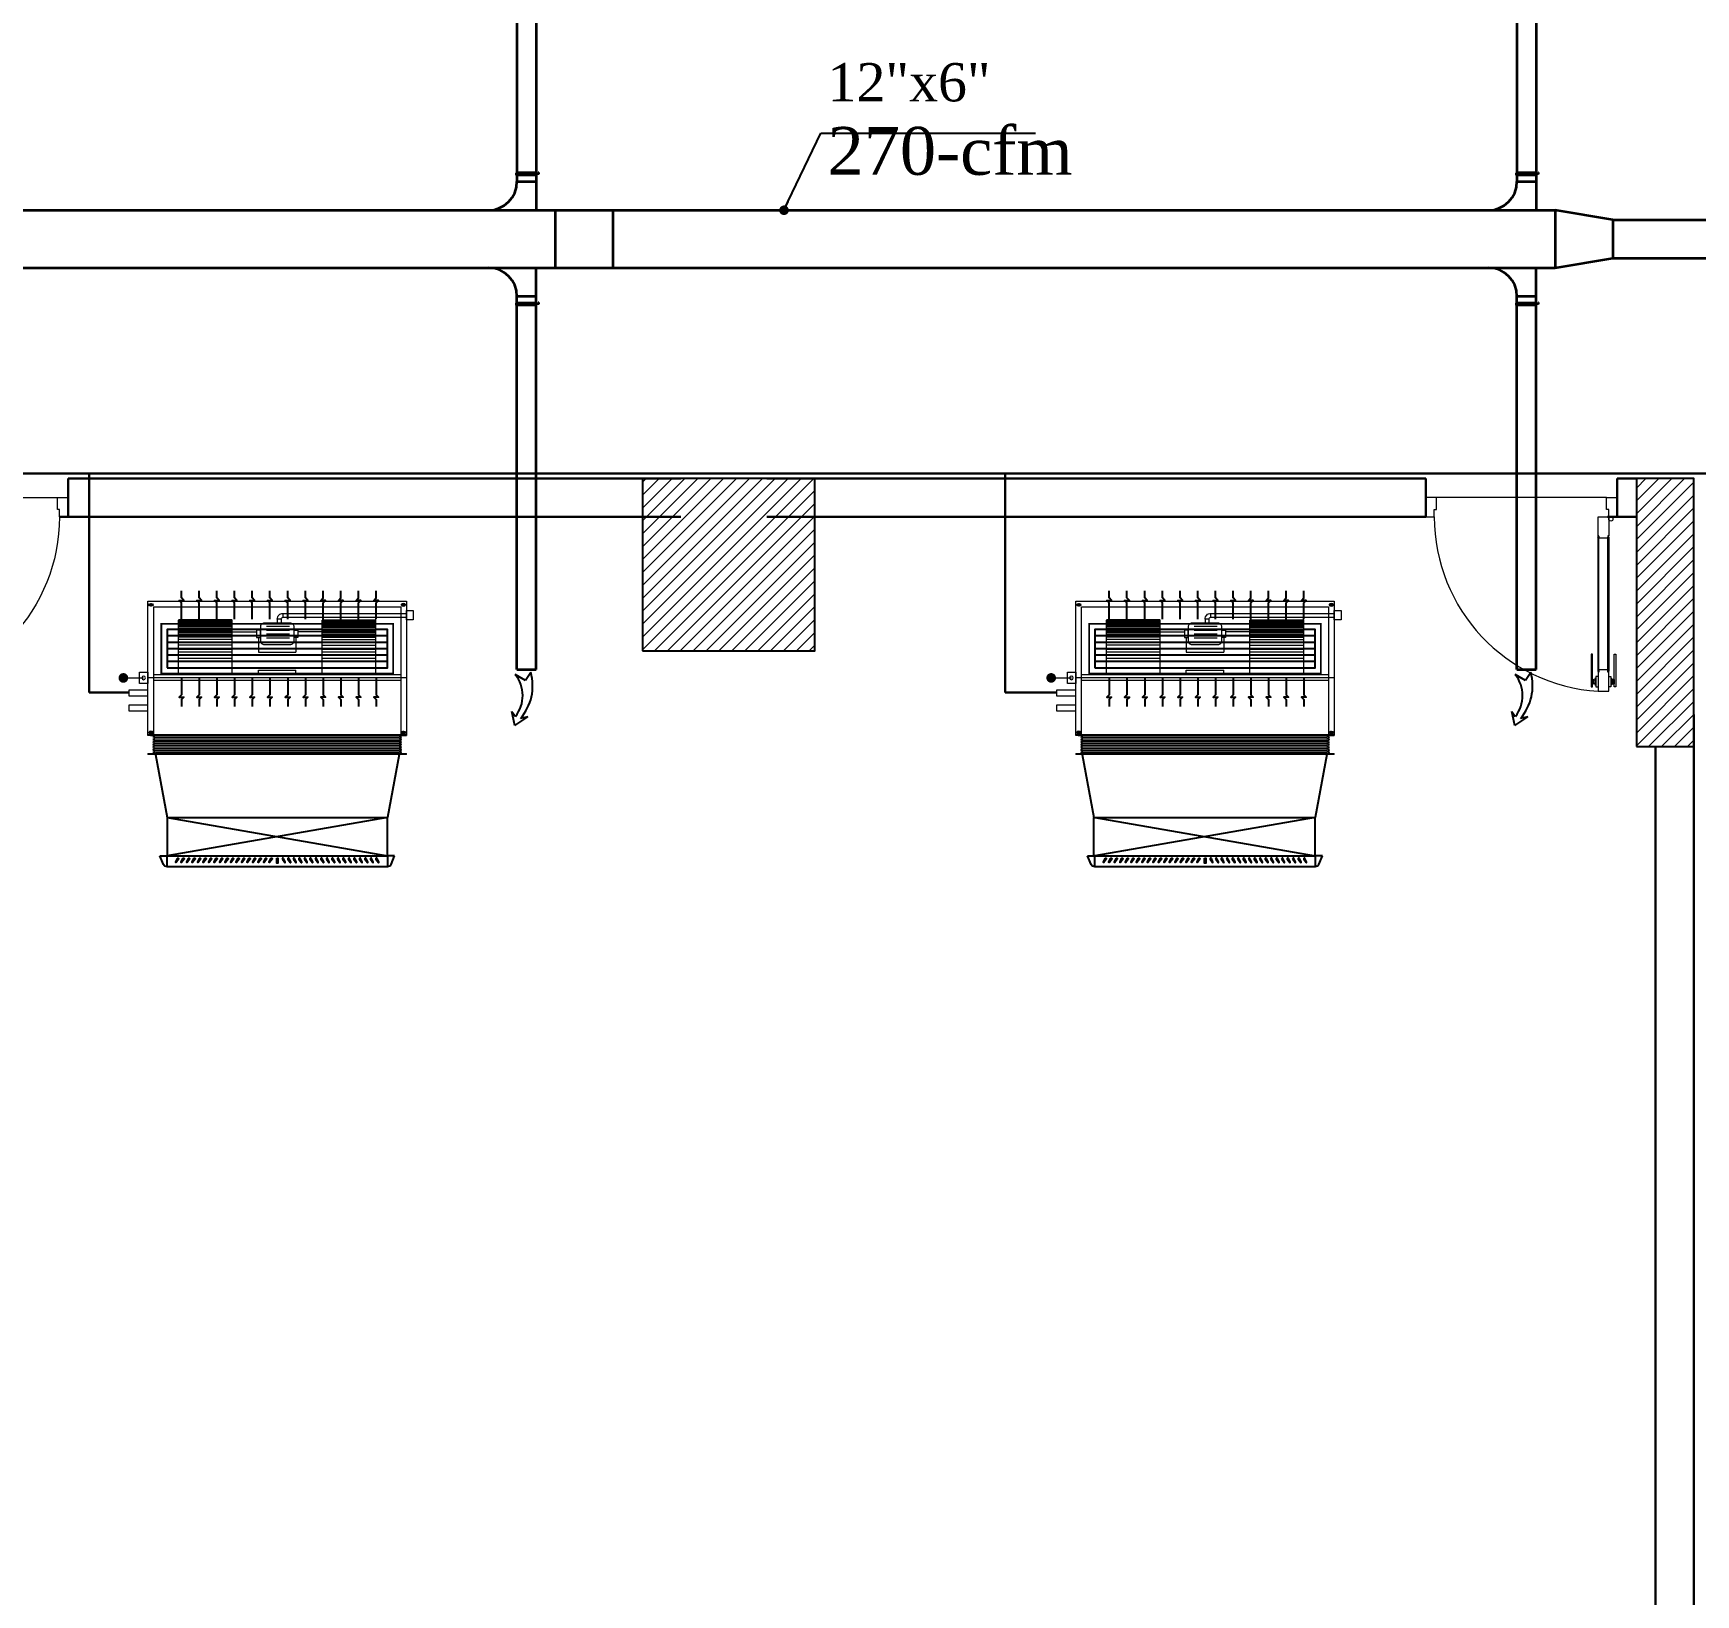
# Model space of a CAD drawing. Extents: x 847 to 949, y 444 to 823.
# Drawn here: x 889.37 to 898.05, y 603.91 to 612.06 of the extents above; entities that cross this region are included whole.
import ezdxf

# ---------------------------------------------------------------- set-up
doc = ezdxf.new("R2010")
doc.units = 0
doc.header["$MEASUREMENT"] = 0
doc.linetypes.add('DASHDOT', pattern=[25.4, 12.7, -6.35, 0, -6.35])
doc.layers.get('0').update_dxf_attribs({"linetype": 'CONTINUOUS', "lineweight": 30})
for name, color, linetype in [('01_AC-EQUIP', 206, 'CONTINUOUS'), ('03_AC-S.DUCT', 5, 'CONTINUOUS'), ('06_AC-FA.DUCT', 4, 'CONTINUOUS'), ('A.C.VOLUM DAMPER', 2, 'CONTINUOUS'), ('AC-GRILLES', 2, 'CONTINUOUS'), ('M-DIFUSER', 195, 'CONTINUOUS'), ('M-DUCT-SA', 5, 'CONTINUOUS'), ('M-EQBMNT', 21, 'CONTINUOUS')]:
    doc.layers.add(name, color=color, linetype=linetype)
for name, color, linetype, lineweight in [('04-AC_F.A.DUCT', 4, 'CONTINUOUS', 35), ('AC-TEXT', 15, 'CONTINUOUS', 30), ('AC.REF(S). PIPING', 3, 'CONTINUOUS', 30), ('Column', 6, 'CONTINUOUS', 25), ('DOOR', 30, 'CONTINUOUS', 9), ('exhaust grill', 220, 'CONTINUOUS', 18), ('hatch', 252, 'CONTINUOUS', 9), ('Wall', 5, 'CONTINUOUS', 30)]:
    doc.layers.add(name, color=color, linetype=linetype, lineweight=lineweight)
doc.styles.add('AC', font='romans.shx', dxfattribs={"height": 0.2})
doc.dimstyles.get("Standard").update_dxf_attribs({"dimtxt": 0.12, "dimasz": 0.05, "dimexe": 0.18, "dimexo": 0.0625, "dimgap": 0.09, "dimtad": 0, "dimtih": 1, "dimtoh": 1, "dimzin": 0, "dimdsep": 46, "dimtxsty": 'Standard', "dimblk": 'DOT', "dimcen": 0.09, "dimadec": 0, "dimazin": 0, "dimtfac": 1, "dimtofl": 0, "dimtmove": 0, "dimatfit": 3, "dimldrblk": 'DOT', "dimfxl": 1, "dimtolj": 1, "dimtzin": 0, "dimarcsym": 0})

# ---------------------------------------------------------------- blocks, each defined once
blk = doc.blocks.new('d3')
at = {"layer": 'DOOR', "color": 252}
for p, q in [((45.6622, -61.5054), (45.6622, -60.8055)), ((45.6672, -60.8055), (45.6672, -61.5054)), ((45.7138, -60.8055), (45.7138, -61.5054)), ((45.7188, -61.5054), (45.7188, -60.8055))]:
    blk.add_line(p, q, dxfattribs=at)
at = {"layer": 'DOOR', "color": 251}
blk.add_line((45.6738, -61.711), (46.5627, -61.711), dxfattribs=at)
at = {"layer": 'DOOR', "color": 1}
for points in [[(45.6343, -60.8945), (45.6263, -60.8945), (45.6263, -60.7222), (45.6343, -60.7222)], [(45.6461, -60.74), (45.6396, -60.74), (45.6396, -60.7602), (45.6461, -60.7602)], [(45.7349, -60.74), (45.7414, -60.74), (45.7414, -60.7602), (45.7349, -60.7602)], [(45.7466, -60.8945), (45.7547, -60.8945), (45.7547, -60.7222), (45.7466, -60.7222)]]:
    blk.add_lwpolyline(points, close=True, dxfattribs=at)
for points in [[(45.6343, -60.7403, -1), (45.6396, -60.7403), (45.6396, -60.7403), (45.6396, -60.7599), (45.6396, -60.7599, -1), (45.6343, -60.7599), (45.6343, -60.7599)], [(45.7466, -60.7403, 1), (45.7414, -60.7403), (45.7414, -60.7403), (45.7414, -60.7599), (45.7414, -60.7599, 1), (45.7466, -60.7599), (45.7466, -60.7599)]]:
    blk.add_lwpolyline(points, format="xyb", close=True, dxfattribs=at)
for points in [[(45.6516, -60.7674), (45.6461, -60.7674), (45.6461, -60.7329), (45.6516, -60.7329)], [(45.6627, -60.7778), (45.6516, -60.7778), (45.6516, -60.7222), (45.6627, -60.7222)], [(45.7294, -60.7674), (45.7349, -60.7674), (45.7349, -60.7329), (45.7294, -60.7329)]]:
    blk.add_lwpolyline(points, dxfattribs=at)
at = {"layer": 'DOOR', "color": 5}
for points in [[(45.6672, -60.8), (45.6672, -60.8111), (45.7138, -60.8111), (45.7138, -60.8), (45.7183, -60.8), (45.7183, -60.7), (45.7183, -60.7), (45.6627, -60.7), (45.6627, -60.8)], [(45.6672, -61.511), (45.6672, -61.4999), (45.7138, -61.4999), (45.7138, -61.511), (45.7183, -61.511), (45.7183, -61.611), (45.7183, -61.611), (45.6627, -61.611), (45.6627, -61.511)], [(45.6183, -61.711), (45.6183, -61.611), (45.6627, -61.611), (45.6627, -61.6489), (45.6738, -61.6489), (45.6738, -61.711)], [(46.6183, -61.711), (46.6183, -61.611), (46.5737, -61.611), (46.5737, -61.6489), (46.5626, -61.6489), (46.5627, -61.711)]]:
    blk.add_lwpolyline(points, close=True, dxfattribs=at)
blk.add_lwpolyline([(45.7183, -60.7778), (45.7294, -60.7778), (45.7294, -60.7222), (45.7183, -60.7222)], dxfattribs=at)
for points in [[(45.6672, -60.8105), (45.6672, -60.8105, -1), (45.6672, -60.8006)], [(45.7138, -60.8105), (45.7138, -60.8105, 1), (45.7138, -60.8006)], [(45.6672, -61.5005), (45.6672, -61.5005, 1), (45.6672, -61.5104)], [(45.7138, -61.5005), (45.7138, -61.5005, -1), (45.7138, -61.5104)]]:
    blk.add_lwpolyline(points, format="xyb", close=True, dxfattribs=at)
blk.add_circle((45.6516, -61.5999), 0.0111, dxfattribs=at)
at = {"layer": 'DOOR', "color": 252}
blk.add_arc((45.6609, -61.611), 0.9128, 360, 86.39768, dxfattribs=at)
blk = doc.blocks.new('*U46')
at = {"layer": 'M-DIFUSER', "extrusion": (0, 1e-16, -1)}
for p, q in [((-517.1, -40.5), (-533.1, 0)), ((517.1, -40.5), (533.1, 0))]:
    blk.add_line(p, q, dxfattribs=at)
at = {"layer": 'M-DIFUSER'}
for points in [[(-533.1, 0), (-500, 0), (-500, 0)], [(533.1, 0), (500, 0), (500, 0)]]:
    blk.add_lwpolyline(points, dxfattribs=at)
blk.add_lwpolyline([(500, 0), (-500, 0), (-500, -50), (500, -50)], close=True, dxfattribs=at)
at = {"layer": 'M-DIFUSER', "color": 21}
for points in [[(-453.6, -12.4, -1.057685), (-448.3, -15.1), (-459.4, -30.3, -0.89828), (-461.1, -29.3)], [(-428.6, -12.4, -1.057685), (-423.3, -15.1), (-434.4, -30.3, -0.89828), (-436.1, -29.3)], [(-403.6, -12.4, -1.057685), (-398.3, -15.1), (-409.4, -30.3, -0.89828), (-411.1, -29.3)], [(-378.6, -12.4, -1.057685), (-373.3, -15.1), (-384.4, -30.3, -0.89828), (-386.1, -29.3)], [(-353.6, -12.4, -1.057685), (-348.3, -15.1), (-359.4, -30.3, -0.89828), (-361.1, -29.3)], [(-328.6, -12.4, -1.057685), (-323.3, -15.1), (-334.4, -30.3, -0.89828), (-336.1, -29.3)], [(-303.6, -12.4, -1.057685), (-298.3, -15.1), (-309.4, -30.3, -0.89828), (-311.1, -29.3)], [(-278.6, -12.4, -1.057685), (-273.3, -15.1), (-284.4, -30.3, -0.89828), (-286.1, -29.3)], [(-253.6, -12.4, -1.057685), (-248.3, -15.1), (-259.4, -30.3, -0.89828), (-261.1, -29.3)], [(-228.6, -12.4, -1.057685), (-223.3, -15.1), (-234.4, -30.3, -0.89828), (-236.1, -29.3)], [(-203.6, -12.4, -1.057685), (-198.3, -15.1), (-209.4, -30.3, -0.89828), (-211.1, -29.3)], [(-178.6, -12.4, -1.057685), (-173.3, -15.1), (-184.4, -30.3, -0.89828), (-186.1, -29.3)], [(-153.6, -12.4, -1.057685), (-148.3, -15.1), (-159.4, -30.3, -0.89828), (-161.1, -29.3)], [(-128.6, -12.4, -1.057685), (-123.3, -15.1), (-134.4, -30.3, -0.89828), (-136.1, -29.3)], [(-103.6, -12.4, -1.057685), (-98.3, -15.1), (-109.4, -30.3, -0.89828), (-111.1, -29.3)], [(-78.6, -12.4, -1.057685), (-73.3, -15.1), (-84.4, -30.3, -0.89828), (-86.1, -29.3)], [(-53.6, -12.4, -1.057685), (-48.3, -15.1), (-59.4, -30.3, -0.89828), (-61.1, -29.3)], [(-28.6, -12.4, -1.057685), (-23.3, -15.1), (-34.4, -30.3, -0.89828), (-36.1, -29.3)], [(28.6, -12.4, 1.057685), (23.3, -15.1), (34.4, -30.3, 0.89828), (36.1, -29.3)], [(53.6, -12.4, 1.057685), (48.3, -15.1), (59.4, -30.3, 0.89828), (61.1, -29.3)], [(78.6, -12.4, 1.057685), (73.3, -15.1), (84.4, -30.3, 0.89828), (86.1, -29.3)], [(103.6, -12.4, 1.057685), (98.3, -15.1), (109.4, -30.3, 0.89828), (111.1, -29.3)], [(128.6, -12.4, 1.057685), (123.3, -15.1), (134.4, -30.3, 0.89828), (136.1, -29.3)], [(153.6, -12.4, 1.057685), (148.3, -15.1), (159.4, -30.3, 0.89828), (161.1, -29.3)], [(178.6, -12.4, 1.057685), (173.3, -15.1), (184.4, -30.3, 0.89828), (186.1, -29.3)], [(203.6, -12.4, 1.057685), (198.3, -15.1), (209.4, -30.3, 0.89828), (211.1, -29.3)], [(228.6, -12.4, 1.057685), (223.3, -15.1), (234.4, -30.3, 0.89828), (236.1, -29.3)], [(253.6, -12.4, 1.057685), (248.3, -15.1), (259.4, -30.3, 0.89828), (261.1, -29.3)], [(278.6, -12.4, 1.057685), (273.3, -15.1), (284.4, -30.3, 0.89828), (286.1, -29.3)], [(303.6, -12.4, 1.057685), (298.3, -15.1), (309.4, -30.3, 0.89828), (311.1, -29.3)], [(328.6, -12.4, 1.057685), (323.3, -15.1), (334.4, -30.3, 0.89828), (336.1, -29.3)], [(353.6, -12.4, 1.057685), (348.3, -15.1), (359.4, -30.3, 0.89828), (361.1, -29.3)], [(378.6, -12.4, 1.057685), (373.3, -15.1), (384.4, -30.3, 0.89828), (386.1, -29.3)], [(403.6, -12.4, 1.057685), (398.3, -15.1), (409.4, -30.3, 0.89828), (411.1, -29.3)], [(428.6, -12.4, 1.057685), (423.3, -15.1), (434.4, -30.3, 0.89828), (436.1, -29.3)], [(453.6, -12.4, 1.057685), (448.3, -15.1), (459.4, -30.3, 0.89828), (461.1, -29.3)]]:
    blk.add_lwpolyline(points, format="xyb", close=True, dxfattribs=at)
blk.add_lwpolyline([(2, -11), (-3, -11), (-3, -33.7), (2, -33.7)], close=True, dxfattribs=at)
at = {"layer": 'M-DIFUSER'}
for centre, start_param, end_param in [((-500, -29.9), 2.91321, 3.926991), ((500, -29.9), 3.926991, 4.940771)]:
    blk.add_ellipse(centre, major_axis=(14.2, 14.2), ratio=1, start_param=start_param, end_param=end_param, dxfattribs=at)
at = {"layer": 'M-DUCT-SA'}
for points in [[(-244.3, -117.1, 0, 0, 0), (-345, -217.9, 30, 0, 0), (-398, -270.9, 0, 0, 0)], [(-0.5, -113.7, 0, 0, 0), (-0.5, -257, 30, 0, 0), (-0.5, -332, 0, 0, 0)], [(243.2, -117.1, 0, 0, 0), (344, -217.9, 30, 0, 0), (397, -270.9, 0, 0, 0)]]:
    blk.add_lwpolyline(points, format="xyseb", dxfattribs=at)
blk = doc.blocks.new('ARR03B')
at = {"color": 21}
blk.add_lwpolyline([(0, 0), (-2, 0), (-3.5, 0), (-4, 0.5), (-4, -0.5), (-4.5, 0), (-6, 0)], dxfattribs=at)
blk = doc.blocks.new('A$C57D47514')
at = {"layer": '03_AC-S.DUCT', "color": 183, "linetype": 'Continuous'}
for p, q in [((1.1846, 0.3686), (0.0346, 0.3686)), ((1.1846, 0.3353), (0.0346, 0.3353)), ((1.1846, 0.302), (0.0346, 0.302)), ((1.1846, 0.2686), (0.0346, 0.2686)), ((1.1846, 0.2353), (0.0346, 0.2353))]:
    blk.add_line(p, q, dxfattribs=at)
blk.add_lwpolyline([(0.0346, 0.402), (1.1846, 0.402), (1.1846, 0.202), (0.0346, 0.202)], close=True, dxfattribs=at)
at = {"layer": 'AC-GRILLES', "color": 6, "const_width": 0.00924}
blk.add_lwpolyline([(0.0046, 0.432), (1.2146, 0.432), (1.2146, 0.172), (0.0046, 0.172)], close=True, dxfattribs=at)
at = {"layer": 'AC-GRILLES', "color": 21, "extrusion": (0, 0, -1), "yscale": 0.0245648511207874, "zscale": -0.0245648511207874}
for p, xscale, rotation in [((-0.1096, 0.4565), 0.0245648511207874, 270), ((-0.202, 0.4565), 0.0245648511207874, 270), ((-0.2945, 0.4565), 0.0245648511207874, 270), ((-0.3869, 0.4565), 0.0245648511207874, 270), ((-0.4793, 0.4565), 0.0245648511207874, 270), ((-0.5717, 0.4565), 0.0245648511207874, 270), ((-0.6641, 0.4565), 0.0245648511207874, 270), ((-0.7565, 0.4565), 0.0245648511207874, 270), ((-0.849, 0.4565), -0.0245648511207874, 90), ((-0.9414, 0.4565), -0.0245648511207874, 90), ((-1.0338, 0.4565), -0.0245648511207874, 90), ((-1.1262, 0.4565), -0.0245648511207874, 90)]:
    blk.add_blockref('ARR03B', p, dxfattribs=dict(at, xscale=xscale, rotation=rotation))
at = {"layer": 'AC-GRILLES', "color": 1, "extrusion": (0, 0, -1), "yscale": 0.0245648511207874, "zscale": -0.0245648511207874}
for p, xscale, rotation in [((-0.1096, 0.1474), -0.0245648511207874, 270), ((-0.202, 0.1474), -0.0245648511207874, 270), ((-0.2945, 0.1474), -0.0245648511207874, 270), ((-0.3869, 0.1474), -0.0245648511207874, 270), ((-0.4793, 0.1474), -0.0245648511207874, 270), ((-0.5717, 0.1474), -0.0245648511207874, 270), ((-0.6641, 0.1474), -0.0245648511207874, 270), ((-0.7565, 0.1474), -0.0245648511207874, 270), ((-0.849, 0.1474), 0.0245648511207874, 90.00000000000004), ((-0.9414, 0.1474), 0.0245648511207874, 90.00000000000004), ((-1.0338, 0.1474), 0.0245648511207874, 90.00000000000004), ((-1.1262, 0.1474), 0.0245648511207874, 90.00000000000004)]:
    blk.add_blockref('ARR03B', p, dxfattribs=dict(at, xscale=xscale, rotation=rotation))
blk = doc.blocks.new('A$C79007506')
at = {"layer": '01_AC-EQUIP', "color": 2, "lineweight": 20}
for p, q in [((1.5031, 0.8), (0.1531, 0.8)), ((0.1531, 0.7952), (0.1531, 0.8)), ((0.1531, 0.7952), (1.5031, 0.7952)), ((0.1655, 0.7952), (1.5031, 0.7952)), ((0.1787, 0.7909), (0.1922, 0.7952)), ((0.1787, 0.7909), (0.1922, 0.7866)), ((0.1787, 0.7824), (0.1922, 0.7866)), ((0.1787, 0.7824), (0.1922, 0.7781)), ((0.1922, 0.7866), (1.464, 0.7866)), ((1.4775, 0.7909), (1.464, 0.7952)), ((1.4775, 0.7909), (1.464, 0.7866)), ((1.4775, 0.7824), (1.464, 0.7866)), ((1.4775, 0.7824), (1.464, 0.7781)), ((1.5031, 0.8), (1.5031, 0.7952)), ((1.464, 0.7013), (0.1531, 0.7013)), ((0.1531, 0.6965), (0.1531, 0.7013)), ((0.1531, 0.6965), (1.5031, 0.6965)), ((0.1655, 0.7013), (1.5031, 0.7013)), ((0.1787, 0.7738), (0.1922, 0.7781)), ((0.1787, 0.7738), (0.1922, 0.7696)), ((0.1787, 0.7653), (0.1922, 0.7696)), ((0.1787, 0.7653), (0.1922, 0.761)), ((0.1787, 0.7568), (0.1922, 0.761)), ((0.1787, 0.7568), (0.1922, 0.7525)), ((0.1787, 0.7482), (0.1922, 0.7525)), ((0.1787, 0.7482), (0.1922, 0.744)), ((0.1787, 0.7397), (0.1922, 0.744)), ((0.1787, 0.7397), (0.1922, 0.7354)), ((0.1787, 0.7312), (0.1922, 0.7354)), ((0.1787, 0.7312), (0.1922, 0.7269)), ((0.1787, 0.7226), (0.1922, 0.7269)), ((0.1787, 0.7226), (0.1922, 0.7184)), ((0.1787, 0.7141), (0.1922, 0.7184)), ((0.1787, 0.7141), (0.1922, 0.7098)), ((0.1787, 0.7056), (0.1922, 0.7098)), ((0.1787, 0.7056), (0.1922, 0.7013)), ((0.1922, 0.7781), (1.464, 0.7781)), ((0.1922, 0.7696), (1.464, 0.7696)), ((0.1922, 0.761), (1.464, 0.761)), ((0.1922, 0.7525), (1.464, 0.7525)), ((0.1922, 0.744), (1.464, 0.744)), ((0.1922, 0.7354), (1.464, 0.7354)), ((0.1922, 0.7269), (1.464, 0.7269)), ((0.1922, 0.7184), (1.464, 0.7184)), ((0.1922, 0.7098), (1.464, 0.7098)), ((1.4775, 0.7738), (1.464, 0.7781)), ((1.4775, 0.7738), (1.464, 0.7696)), ((1.4775, 0.7653), (1.464, 0.7696)), ((1.4775, 0.7653), (1.464, 0.761)), ((1.4775, 0.7568), (1.464, 0.761)), ((1.4775, 0.7568), (1.464, 0.7525)), ((1.4775, 0.7482), (1.464, 0.7525)), ((1.4775, 0.7482), (1.464, 0.744)), ((1.4775, 0.7397), (1.464, 0.744)), ((1.4775, 0.7397), (1.464, 0.7354)), ((1.4775, 0.7312), (1.464, 0.7354)), ((1.4775, 0.7312), (1.464, 0.7269)), ((1.4775, 0.7226), (1.464, 0.7269)), ((1.4775, 0.7226), (1.464, 0.7184)), ((1.4775, 0.7141), (1.464, 0.7184)), ((1.4775, 0.7141), (1.464, 0.7098)), ((1.4775, 0.7056), (1.464, 0.7098)), ((1.4775, 0.7056), (1.464, 0.7013)), ((1.5031, 0.7013), (1.5031, 0.6965))]:
    blk.add_line(p, q, dxfattribs=at)
at = {"layer": '01_AC-EQUIP', "color": 1, "lineweight": 20}
for p, q in [((0.1688, 0.6949), (0.1688, 0.6773)), ((1.4873, 0.6949), (1.4873, 0.6773)), ((0.1546, 0.6857), (0.1818, 0.6857)), ((1.5016, 0.6857), (1.4743, 0.6857)), ((1.5031, 0.4), (0.1531, 0.4)), ((1.4731, 0.415), (0.1831, 0.415)), ((1.4731, 0.385), (0.1831, 0.385)), ((0.3129, 0.385), (0.3129, 0.099)), ((0.5933, 0.385), (0.5933, 0.099)), ((0.7303, 0.385), (0.7303, 0.3599)), ((0.7303, 0.3599), (0.9259, 0.3599)), ((0.9259, 0.385), (0.9259, 0.3599)), ((1.0628, 0.385), (1.0628, 0.099)), ((1.3433, 0.385), (1.3433, 0.099)), ((0.5933, 0.3001), (0.3129, 0.3001)), ((0.3129, 0.2806), (0.5933, 0.2806)), ((0.3129, 0.2652), (0.5933, 0.2652)), ((0.7303, 0.2668), (0.9259, 0.2668)), ((0.7303, 0.1899), (0.7303, 0.2668)), ((0.9259, 0.1899), (0.9259, 0.2668)), ((1.3433, 0.3001), (1.0628, 0.3001)), ((1.0628, 0.2806), (1.3433, 0.2806)), ((1.0628, 0.2652), (1.3433, 0.2652)), ((0.3129, 0.2498), (0.5933, 0.2498)), ((0.3129, 0.2498), (0.5933, 0.2498)), ((0.5933, 0.2303), (0.3129, 0.2303)), ((0.5933, 0.2149), (0.3129, 0.2149)), ((0.5933, 0.1995), (0.3129, 0.1995)), ((0.5933, 0.1872), (0.3129, 0.1872)), ((0.5933, 0.1794), (0.3129, 0.1794)), ((0.5933, 0.1807), (0.7206, 0.1807)), ((0.8923, 0.2141), (0.7718, 0.2141)), ((0.8923, 0.1936), (0.7718, 0.1936)), ((1.0628, 0.1807), (0.9356, 0.1807)), ((1.3433, 0.2498), (1.0628, 0.2498)), ((1.0628, 0.2498), (1.3433, 0.2498)), ((1.0628, 0.2303), (1.3433, 0.2303)), ((1.0628, 0.2149), (1.3433, 0.2149)), ((1.0628, 0.1995), (1.3433, 0.1995)), ((1.0628, 0.1872), (1.3433, 0.1872)), ((1.0628, 0.1794), (1.3433, 0.1794)), ((0.5933, 0.1716), (0.3129, 0.1716)), ((0.5933, 0.1641), (0.3129, 0.1641)), ((0.5933, 0.1574), (0.3129, 0.1574)), ((0.5933, 0.1518), (0.3129, 0.1518)), ((0.5933, 0.144), (0.3129, 0.144)), ((0.5933, 0.1363), (0.3129, 0.1363)), ((0.5933, 0.1288), (0.3129, 0.1288)), ((0.5933, 0.122), (0.3129, 0.122)), ((0.5933, 0.1165), (0.3129, 0.1165)), ((0.5933, 0.1112), (0.3129, 0.1112)), ((0.5933, 0.1074), (0.3129, 0.1074)), ((0.5933, 0.1042), (0.3129, 0.1042)), ((0.5933, 0.1015), (0.3129, 0.1015)), ((0.5933, 0.1602), (0.7206, 0.1602)), ((0.8923, 0.1731), (0.7718, 0.1731)), ((0.8923, 0.1526), (0.7718, 0.1526)), ((0.8923, 0.1321), (0.7718, 0.1321)), ((0.8281, 0.0943), (0.8281, 0.1144)), ((0.8486, 0.0943), (0.8281, 0.0943)), ((0.8486, 0.0943), (0.8486, 0.1144)), ((1.0628, 0.1602), (0.9356, 0.1602)), ((1.0628, 0.1716), (1.3433, 0.1716)), ((1.0628, 0.1641), (1.3433, 0.1641)), ((1.0628, 0.1574), (1.3433, 0.1574)), ((1.0628, 0.1518), (1.3433, 0.1518)), ((1.0628, 0.144), (1.3433, 0.144)), ((1.0628, 0.1363), (1.3433, 0.1363)), ((1.0628, 0.1288), (1.3433, 0.1288)), ((1.0628, 0.122), (1.3433, 0.122)), ((1.0628, 0.1165), (1.3433, 0.1165)), ((1.0628, 0.1112), (1.3433, 0.1112)), ((1.0628, 0.1074), (1.3433, 0.1074)), ((1.0628, 0.1042), (1.3433, 0.1042)), ((1.0628, 0.1015), (1.3433, 0.1015)), ((0.1546, 0.019), (0.1818, 0.019)), ((0.1688, 0.0098), (0.1688, 0.0274)), ((0.8588, 0.0841), (1.5031, 0.0841)), ((0.8588, 0.0841), (0.8588, 0.0636)), ((0.8588, 0.0636), (1.5031, 0.0636)), ((1.5016, 0.0188), (1.4743, 0.0188)), ((1.4873, 0.0096), (1.4873, 0.0272))]:
    blk.add_line(p, q, dxfattribs=at)
at = {"layer": '01_AC-EQUIP', "color": 4, "lineweight": 20}
blk.add_line((0.0246, 0.4008), (0.1305, 0.4008), dxfattribs=at)
at = {"layer": '01_AC-EQUIP', "color": 1, "linetype": 'DASHDOT', "lineweight": 20}
for p, q in [((0.5933, 0.1518), (0.3129, 0.1518)), ((1.0628, 0.1518), (1.3433, 0.1518))]:
    blk.add_line(p, q, dxfattribs=at)
at = {"layer": '01_AC-EQUIP', "color": 1, "lineweight": 20}
for points in [[(0.1531, 0.7013), (0.1531, 0), (1.5031, 0), (1.5031, 0.7013)], [(0.1831, 0.7013), (0.1831, 0.03), (1.4731, 0.03), (1.4731, 0.7013)], [(0.1831, 0.6965), (0.1831, 0.415)], [(1.4731, 0.415), (1.4731, 0.6965)], [(1.4731, 0.1653), (1.4731, 0.385)]]:
    blk.add_lwpolyline(points, dxfattribs=at)
at = {"layer": '01_AC-EQUIP', "color": 6, "lineweight": 20}
blk.add_lwpolyline([(0.1531, 0.573), (0.1531, 0.543), (0.0531, 0.543), (0.0531, 0.573)], close=True, dxfattribs=at)
at = {"layer": '01_AC-EQUIP', "color": 5, "lineweight": 20}
blk.add_lwpolyline([(0.1531, 0.4942), (0.1531, 0.4642), (0.0531, 0.4642), (0.0531, 0.4942)], close=True, dxfattribs=at)
at = {"layer": '01_AC-EQUIP', "color": 4, "lineweight": 20, "const_width": 0.0252}
blk.add_lwpolyline([(0.0273, 0.4132, -1), (0.0219, 0.3885, -1)], format="xyb", close=True, dxfattribs=at)
at = {"layer": '01_AC-EQUIP', "color": 1, "lineweight": 20}
for points in [[(0.1091, 0.37), (0.1531, 0.37), (0.1531, 0.43), (0.1091, 0.43)], [(0.74, 0.1511), (0.7206, 0.1511), (0.7206, 0.1899), (0.74, 0.1899)], [(0.9162, 0.1511), (0.9356, 0.1511), (0.9356, 0.1899), (0.9162, 0.1899)], [(1.5383, 0.097), (1.5031, 0.097), (1.5031, 0.0491), (1.5383, 0.0491)]]:
    blk.add_lwpolyline(points, close=True, dxfattribs=at)
blk.add_lwpolyline([(0.8957, 0.1144), (0.7605, 0.1144, -0.414214), (0.74, 0.1349), (0.74, 0.2061, -0.414214), (0.7605, 0.2266), (0.8957, 0.2266, -0.414214), (0.9162, 0.2061), (0.9162, 0.1349, -0.414214)], format="xyb", close=True, dxfattribs=at)
blk.add_circle((0.1305, 0.4008), 0.00932, dxfattribs=at)
for radius in [0.0307, 0.0102]:
    blk.add_arc((0.8588, 0.0943), radius, 179.99939, 269.99939, dxfattribs=at)
for centre, major_axis, start_param, end_param in [((0.1688, 0.6857), (0.0109, 0), 1.570796326794849, 7.853981633974433), ((0.1688, 0.6857), (0.0062, 0), 1.570796326797271, 7.853981633976858), ((1.4873, 0.0188), (0.0109, 0), 4.712389, 10.995574), ((1.4873, 0.0188), (0.0062, 0), -1.570796, 4.712389)]:
    blk.add_ellipse(centre, major_axis=major_axis, ratio=0.646018, start_param=start_param, end_param=end_param, dxfattribs=at)
at = {"layer": '01_AC-EQUIP', "color": 1, "lineweight": 20, "extrusion": (0, 0, -1)}
for centre, major_axis, start_param, end_param in [((1.4873, 0.6857), (-0.0109, 0), 1.570796326795608, 7.853981633975192), ((1.4873, 0.6857), (-0.0062, 0), 1.570796326797271, 7.853981633976858), ((0.1688, 0.019), (-0.0109, 0), 4.712389, 10.995574), ((0.1688, 0.019), (-0.0062, 0), -1.570796, 4.712389)]:
    blk.add_ellipse(centre, major_axis=major_axis, ratio=0.646018, start_param=start_param, end_param=end_param, dxfattribs=at)
at = {"layer": '03_AC-S.DUCT', "linetype": 'Continuous'}
for p, q in [((0.1922, 0.7952), (0.1922, 0.8)), ((1.464, 0.7952), (0.1922, 0.7952)), ((1.464, 0.7952), (1.464, 0.8))]:
    blk.add_line(p, q, dxfattribs=at)
at = {"layer": 'M-EQBMNT', "color": 21, "linetype": 'ByBlock', "ltscale": 1.5}
for p, q in [((0.5933, 0.099), (0.3129, 0.099)), ((1.0628, 0.099), (1.3433, 0.099))]:
    blk.add_line(p, q, dxfattribs=at)
blk = doc.blocks.new('A$C180A56EA')
at = {"layer": 'A.C.VOLUM DAMPER'}
h = blk.add_hatch(dxfattribs=at)
h.set_pattern_fill('ANSI31', color=256, scale=0.001, style=0)
h.set_pattern_definition([(45, (129.5106855, -230.48025158), (-8.838834765e-05, 8.838834765e-05), [])])
h.paths.add_polyline_path([(0.046, 0.004), (0.046, 0.006), (0.04, 0.006), (0.04, -0.003), (0.046, -0.003), (0.046, 0), (0.06, 0), (0.06, 0.013), (0.057, 0.013), (0.057, 0.004)])
for p, q in [((-0.124, 0.003), (-0.116, 0.003)), ((-0.116, 0), (-0.119, 0.003)), ((-0.119, 0), (-0.116, 0.002)), ((-0.116, 0.002), (-0.118, 0.003)), ((-0.116, 0.003), (-0.117, 0.003)), ((-0.117, 0), (-0.116, 0.001)), ((-0.116, 0), (-0.11, 0.006)), ((-0.116, 0.001), (-0.112, 0.006)), ((-0.11, 0), (-0.116, 0.006)), ((-0.116, 0.002), (-0.113, 0.006)), ((-0.116, -0.003), (-0.116, 0.006)), ((-0.116, 0.003), (-0.114, 0.006)), ((-0.116, 0.006), (-0.11, 0.006)), ((-0.116, 0.006), (-0.116, 0.006)), ((-0.116, 0.005), (-0.115, 0.006)), ((-0.116, -0.001), (-0.11, 0.005)), ((-0.11, -0.001), (-0.116, 0.005)), ((-0.116, -0.002), (-0.11, 0.004)), ((-0.11, -0.003), (-0.116, 0.004)), ((-0.116, -0.003), (-0.11, 0.003)), ((-0.111, -0.003), (-0.116, 0.003)), ((-0.112, -0.003), (-0.116, 0.002)), ((-0.113, -0.003), (-0.116, 0)), ((-0.116, 0), (-0.116, 0)), ((-0.11, 0.001), (-0.115, 0.006)), ((-0.11, 0.002), (-0.114, 0.006)), ((-0.114, -0.003), (-0.11, 0.002)), ((-0.11, 0.003), (-0.113, 0.006)), ((-0.113, 0.002), (0.04, 0.002)), ((-0.113, -0.003), (-0.11, 0.001)), ((-0.11, 0.004), (-0.112, 0.006)), ((0.04, 0.012), (-0.11, 0.012)), ((-0.11, 0.005), (-0.11, 0.006)), ((-0.088, 0.011), (-0.099, -0.007)), ((-0.077, 0.011), (-0.066, -0.007)), ((-0.04, 0.011), (-0.051, -0.007)), ((-0.028, 0.011), (-0.017, -0.007)), ((0.006, 0.011), (-0.006, -0.007)), ((0.017, 0.011), (0.029, -0.007)), ((0.046, 0.006), (0.04, 0.006)), ((0.04, 0.006), (0.04, -0.003)), ((0.046, 0.004), (0.046, 0.006)), ((0.057, 0.004), (0.046, 0.004)), ((0.06, 0.013), (0.057, 0.013)), ((0.057, 0.013), (0.057, 0.004)), ((0.06, 0.013), (0.06, 0)), ((-0.124, 0), (-0.116, 0)), ((-0.114, -0.003), (-0.116, -0.001)), ((-0.115, -0.003), (-0.116, -0.002)), ((-0.11, -0.003), (-0.116, -0.003)), ((-0.112, -0.003), (-0.11, 0)), ((-0.111, -0.003), (-0.11, -0.001)), ((-0.11, -0.003), (-0.11, -0.002)), ((-0.11, -0.008), (0.04, -0.008)), ((0.04, -0.003), (0.046, -0.003)), ((0.06, 0), (0.046, 0)), ((0.046, -0.003), (0.046, 0))]:
    blk.add_line(p, q, dxfattribs=at)
at = {"layer": 'A.C.VOLUM DAMPER', "extrusion": (0, 0, -1)}
for centre, major_axis, start_param, end_param in [((-0.094, 0.002), (0.00135, 0.00135), 3.926991, 7.068583), ((-0.094, 0.002), (-0.00135, 0.00135), 2.356195, 5.497787), ((-0.071, 0.002), (0.00135, 0.00135), 3.926991, 7.068583), ((-0.071, 0.002), (-0.00135, 0.00135), 2.356195, 5.497787), ((-0.046, 0.002), (0.00135, 0.00135), 3.926991, 7.068583), ((-0.046, 0.002), (-0.00135, 0.00135), 2.356195, 5.497787), ((-0.023, 0.002), (0.00135, 0.00135), 3.926991, 7.068583), ((-0.023, 0.002), (-0.00135, 0.00135), 2.356194, 5.497787), ((0, 0.002), (0.00135, 0.00135), 3.926991, 7.068583), ((0, 0.002), (0.00135, 0.00135), 0.785398, 3.926991), ((0.023, 0.002), (0.00135, 0.00135), 3.926991, 7.068583), ((0.023, 0.002), (-0.00135, 0.00135), 2.356195, 5.497787)]:
    blk.add_ellipse(centre, major_axis=major_axis, ratio=1, start_param=start_param, end_param=end_param, dxfattribs=at)
blk = doc.blocks.new('A$C60D03859')
at = {"layer": '06_AC-FA.DUCT'}
for p, q in [((-0.156, 0.306), (-0.242, -0.048)), ((-0.242, -0.048), (-0.143, 0.1)), ((-0.156, 0.306), (0.115, 0.11)), ((0.115, 0.11), (-0.022, 0.142)), ((0.369, -0.64), (0.64, -0.578)), ((0.403, -0.862), (0.369, -0.64))]:
    blk.add_line(p, q, dxfattribs=at)
for centre, radius, start, end in [((1.032, 0.131), 1.176, 181.521, 237.6803), ((0.755, 0.192), 0.779, 183.7141, 261.5016)]:
    blk.add_arc(centre, radius, start, end, dxfattribs=at)
blk = doc.blocks.new('_Dot')
at = {"color": 0, "linetype": 'ByBlock', "lineweight": -2}
blk.add_line((-0.5, 0), (-1, 0), dxfattribs=at)
at = {"color": 0, "linetype": 'ByBlock', "const_width": 0.5}
blk.add_lwpolyline([(-0.25, 0, 1), (0.25, 0, 1)], format="xyb", close=True, dxfattribs=at)

msp = doc.modelspace()

# ---------------------------------------------------------------- hatches: boundary and pattern name
at = {"layer": 'hatch'}
h = msp.add_hatch(dxfattribs=at)
h.set_pattern_fill('ANSI31', color=252, scale=0.015, style=0)
h.set_pattern_definition([(45, (1119.978867, 286.612058), (-0.0336759605, 0.0336759605), [])])
h.paths.add_polyline_path([(892.5467, 608.8341), (893.4467, 608.8341), (893.4467, 609.7341), (892.5467, 609.7341)])
h = msp.add_hatch(dxfattribs=at)
h.set_pattern_fill('ANSI31', color=252, scale=0.015, style=0)
h.set_pattern_definition([(45, (1093.753867, 285.812058), (-0.0336759605, 0.0336759605), [])])
h.paths.add_polyline_path([(897.7367, 608.3341), (898.0367, 608.3341), (898.0367, 609.7341), (897.7367, 609.7341)])

# ---------------------------------------------------------------- linework, layer by layer
at = {"layer": '03_AC-S.DUCT', "linetype": 'Continuous'}
for p, q in [((890.0033, 608.2936, 0.0012), (890.0642, 607.9643, 0.0012)), ((891.2751, 608.2936, -0.0488), (891.2142, 607.9643, -0.0488)), ((894.8421, 608.2936, -0.0488), (894.903, 607.9643, -0.0488)), ((896.1201, 608.2936, -0.0488), (896.0592, 607.9643, -0.0488)), ((890.0642, 607.9643, -0.0488), (891.2142, 607.9643, -0.0488)), ((890.0642, 607.9643, -0.0488), (891.2142, 607.7643, -0.0488)), ((891.2142, 607.9643, -0.0488), (890.0642, 607.7643, -0.0488)), ((890.0642, 607.9643, 0.0012), (890.0642, 607.7643, 0.0012)), ((891.2142, 607.7643, -0.0488), (891.2142, 607.9643, -0.0488)), ((894.903, 607.7643, -0.0488), (894.903, 607.9643, -0.0488)), ((894.9092, 607.9643, -0.0488), (896.0592, 607.9643, -0.0488)), ((894.9092, 607.9643, -0.0488), (896.0592, 607.7643, -0.0488)), ((896.0592, 607.9643, -0.0488), (894.9092, 607.7643, -0.0488)), ((896.0592, 607.7643, -0.0488), (896.0592, 607.9643, -0.0488))]:
    msp.add_line(p, q, dxfattribs=at)
at = {"layer": '04-AC_F.A.DUCT', "linetype": 'Continuous'}
for p, q in [((891.8912, 612.8759), (891.8912, 611.2802)), ((891.9912, 612.8759), (891.9912, 611.1349)), ((897.1129, 612.8759), (897.1129, 611.2802)), ((897.2129, 612.8759), (897.2129, 611.1349)), ((892.0912, 611.1349), (892.0912, 610.8349)), ((892.3912, 611.1349), (892.3912, 610.8349)), ((897.313, 611.1349), (897.313, 610.8349)), ((897.613, 611.0849), (897.613, 610.8849)), ((891.9912, 608.7359), (891.9912, 610.8349)), ((897.2129, 608.7359), (897.2129, 610.8349)), ((891.8912, 608.7359), (891.8912, 610.6849)), ((891.9912, 610.6849), (891.8912, 610.6849)), ((897.1129, 608.7359), (897.1129, 610.6849)), ((897.213, 610.6849), (897.113, 610.6849))]:
    msp.add_line(p, q, dxfattribs=at)
at = {"layer": '04-AC_F.A.DUCT'}
for p, q in [((891.8912, 611.2849), (891.9912, 611.2849)), ((897.113, 611.2849), (897.213, 611.2849)), ((887.9278, 611.1349), (897.313, 611.1349)), ((897.613, 611.0849), (897.313, 611.1349)), ((897.613, 611.0849), (903.416, 611.0849)), ((897.313, 610.8349), (897.613, 610.8849)), ((897.613, 610.8849), (903.416, 610.8849)), ((887.9278, 610.8349), (897.313, 610.8349)), ((891.8912, 608.7359), (891.9912, 608.7359)), ((897.1129, 608.7359), (897.2129, 608.7359))]:
    msp.add_line(p, q, dxfattribs=at)
at = {"layer": '04-AC_F.A.DUCT', "linetype": 'Continuous'}
for centre, start, end in [((891.7412, 611.2849), 270, 0), ((896.963, 611.2849), 270, 0), ((891.7412, 610.6849), 0, 90), ((896.963, 610.6849), 0, 90)]:
    msp.add_arc(centre, 0.15, start, end, dxfattribs=at)
at = {"layer": 'AC.REF(S). PIPING'}
for p, q in [((909.8884, 609.7598, -0.1488), (865.1734, 609.7598, -0.1488)), ((889.6575, 608.6162, -0.1488), (889.6575, 609.7598, -0.1488)), ((894.4399, 608.6162, -0.1488), (894.4399, 609.7598, -0.1488)), ((889.8642, 608.6162, -0.1488), (889.6575, 608.6162, -0.1488)), ((894.7092, 608.6162, -0.1488), (894.4399, 608.6162, -0.1488))]:
    msp.add_line(p, q, dxfattribs=at)
at = {"layer": 'Column', "color": 252}
for points in [[(892.5467, 608.8341), (893.4467, 608.8341), (893.4467, 609.7341), (892.5467, 609.7341)], [(897.7367, 608.3341), (898.0367, 608.3341), (898.0367, 609.7341), (897.7367, 609.7341)]]:
    msp.add_lwpolyline(points, close=True, dxfattribs=at)
at = {"layer": 'Wall', "color": 252, "linetype": 'Continuous'}
for p, q in [((892.7467, 609.7341), (889.5467, 609.7341)), ((889.5467, 609.5341), (889.5467, 609.7341)), ((892.7467, 609.7341), (889.5467, 609.7341)), ((889.5467, 609.5341), (889.5467, 609.7341)), ((893.1967, 609.7341), (896.6367, 609.7341)), ((893.1967, 609.7341), (896.6367, 609.7341)), ((896.6367, 609.5341), (896.6367, 609.7341)), ((896.6367, 609.5341), (896.6367, 609.7341)), ((897.6367, 609.7341), (897.7367, 609.7341)), ((897.6367, 609.5341), (897.6367, 609.7341)), ((892.7467, 609.5341), (889.5021, 609.5341)), ((892.7467, 609.5341), (889.5021, 609.5341)), ((893.1967, 609.5341), (896.6367, 609.5341)), ((893.1967, 609.5341), (896.6367, 609.5341)), ((897.5867, 609.5341), (897.7367, 609.5341)), ((898.0367, 608.5026), (898.0367, 601.4341)), ((897.8367, 608.3341), (897.8367, 601.4341))]:
    msp.add_line(p, q, dxfattribs=at)

# ---------------------------------------------------------------- block references
at = {"color": 252, "linetype": 'Continuous', "xscale": -1, "rotation": 180}
msp.add_blockref('d3', (842.9284, 547.9232), dxfattribs=at)
at = {"color": 252, "linetype": 'Continuous', "rotation": 180}
msp.add_blockref('d3', (943.255, 547.9232), dxfattribs=at)
at = {"layer": '01_AC-EQUIP', "color": 1, "lineweight": 20, "xscale": -1, "rotation": 180}
for p in [(889.8111, 609.0936, -0.0488), (894.6561, 609.0936, -0.0488)]:
    msp.add_blockref('A$C79007506', p, dxfattribs=at)
at = {"layer": '03_AC-S.DUCT', "linetype": 'Continuous', "xscale": -1, "rotation": 180}
for p in [(890.0296, 609.147, -0.0488), (894.8746, 609.147, -0.0488)]:
    msp.add_blockref('A$C57D47514', p, dxfattribs=at)
at = {"layer": 'A.C.VOLUM DAMPER', "xscale": 0.6666666641402051, "yscale": 0.6666666641402051, "zscale": 0.6666666641402051}
for p in [(891.9645, 611.3238), (897.1862, 611.3238), (891.9645, 610.6439), (897.1862, 610.6439)]:
    msp.add_blockref('A$C180A56EA', p, dxfattribs=at)
at = {"layer": 'exhaust grill', "xscale": 0.2237646315900069, "yscale": 0.2237646315900069, "zscale": 0.2237646315900069, "rotation": 137.7066147334056}
for p in [(891.9005, 608.5186), (897.1222, 608.5186)]:
    msp.add_blockref('A$C60D03859', p, dxfattribs=at)
at = {"layer": 'M-DIFUSER', "xscale": -0.00115, "yscale": 0.00115, "zscale": 0.00115}
for p in [(890.6392, 607.7643, -0.0488), (895.4842, 607.7643, -0.0488)]:
    msp.add_blockref('*U46', p, dxfattribs=at)

# ---------------------------------------------------------------- texts
at = {"layer": 'AC-TEXT', "color": 7, "linetype": 'Continuous', "insert": (893.5134, 611.9034), "char_height": 0.25, "width": 6.186939, "attachment_point": 1, "style": 'AC'}
msp.add_mtext('\\A1;{\\fTimes New Roman|b0|i0|c0|p18;\\H0.8x;\\C4;12"x6"\\H1.25x; \\P270-cfm }', dxfattribs=at)

# ---------------------------------------------------------------- leaders
at = {"layer": 'AC-TEXT', "color": 7, "linetype": 'Continuous'}
msp.add_leader([(893.2855, 611.1349), (893.478, 611.5369), (894.5994, 611.5369)], dimstyle='Standard', dxfattribs=at)

doc.saveas('drawing.dxf')
